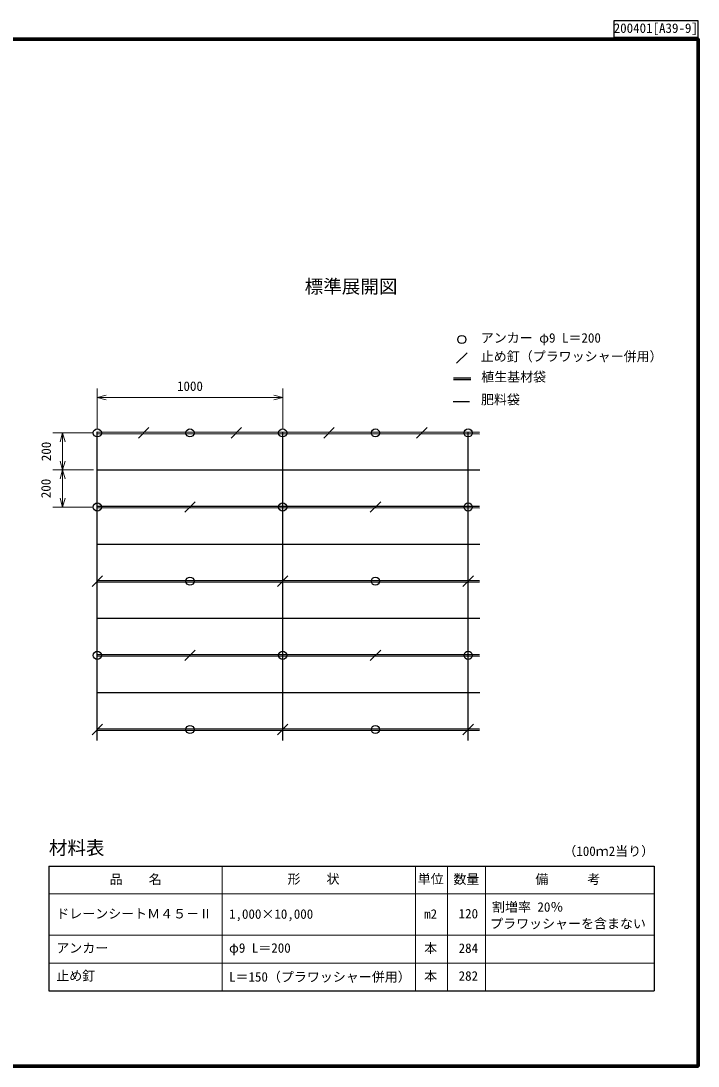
# Model space of a CAD drawing. Units: millimetres, scale not verified. Extents: x 200 to 8200, y 200 to 5838.
# Drawn here: x 4549 to 8200, y 200 to 5838 of the extents above; entities that cross this region are included whole.
import ezdxf
from ezdxf.enums import TextEntityAlignment as Align

# ---------------------------------------------------------------- set-up
doc = ezdxf.new("R2010")
doc.units = ezdxf.units.MM
doc.header["$LTSCALE"] = 20
for name, color, linetype, lineweight in [('C-DOC', 3, 'Continuous', 25), ('C-MTR-FRAM', 5, 'Continuous', 25), ('C-MTR-LINE', 5, 'Continuous', 13), ('C-STR', 7, 'Continuous', 25), ('C-STR-DIM', 1, 'Continuous', 13), ('C-STR-TXT', 7, 'Continuous', 25), ('C-TTL', 2, 'Continuous', 70)]:
    doc.layers.add(name, color=color, linetype=linetype, lineweight=lineweight)
for name, color, linetype in [('C-MTR', 5, 'Continuous'), ('C-MTR-TXT', 5, 'Continuous'), ('C-TTL-TXT', 7, 'Continuous')]:
    doc.layers.add(name, color=color, linetype=linetype)
doc.styles.add('ＭＳ ゴシック', font='')
doc.styles.get('ＭＳ ゴシック').set_extended_font_data('MS Gothic')

msp = doc.modelspace()

# ---------------------------------------------------------------- linework, layer by layer
at = {"layer": 'C-DOC'}
for p, q in [((8200, 5838), (7745, 5838)), ((7745, 5838), (7745, 5750)), ((8200, 5750), (8200, 5838)), ((7745, 5750), (8200, 5750))]:
    msp.add_line(p, q, dxfattribs=at)
at = {"layer": 'C-MTR-FRAM'}
for p, q in [((4699.23, 1278.33), (4699.23, 606.1)), ((4699.23, 1278.33), (7963.43, 1278.33)), ((7963.43, 1278.33), (7963.43, 606.1)), ((4699.23, 606.1), (7963.43, 606.1))]:
    msp.add_line(p, q, dxfattribs=at)
at = {"layer": 'C-MTR-LINE'}
for p, q in [((5633.23, 1278.33), (5633.23, 606.1)), ((6675.6, 1278.33), (6675.6, 606.1)), ((6849.6, 1278.33), (6849.6, 606.1)), ((7053.6, 1278.33), (7053.6, 606.1)), ((4699.23, 1128.33), (7963.43, 1128.33)), ((4699.23, 906.1), (7963.43, 906.1)), ((4699.23, 756.1), (7963.43, 756.1))]:
    msp.add_line(p, q, dxfattribs=at)
at = {"layer": 'C-STR'}
for p, q in [((4960.27, 1955.65), (4960.27, 3620.65)), ((5181.99, 3587.37), (5238.55, 3643.94)), ((5681.99, 3587.37), (5738.55, 3643.94)), ((5960.27, 1955.65), (5960.27, 3620.16)), ((6181.99, 3587.37), (6238.55, 3643.94)), ((6681.99, 3587.37), (6738.55, 3643.94)), ((6960.27, 1955.65), (6960.27, 3619.67)), ((4960.27, 3415.65), (7023.27, 3415.65)), ((5431.98, 3187.37), (5488.55, 3243.94)), ((6431.98, 3187.37), (6488.55, 3243.94)), ((4960.27, 3015.65), (7023.27, 3015.65)), ((4931.98, 2787.37), (4988.55, 2843.94)), ((5931.98, 2787.37), (5988.55, 2843.94)), ((6931.98, 2787.37), (6988.55, 2843.94)), ((4960.27, 2615.65), (7023.27, 2615.65)), ((5431.98, 2387.37), (5488.55, 2443.94)), ((6431.98, 2387.37), (6488.55, 2443.94)), ((4960.27, 2215.65), (7023.27, 2215.65)), ((4931.98, 1987.37), (4988.55, 2043.94)), ((5931.98, 1987.37), (5988.55, 2043.94)), ((6931.98, 1987.37), (6988.55, 2043.94))]:
    msp.add_line(p, q, dxfattribs=at)
at = {"layer": 'C-STR', "color": 3}
for p, q in [((4960.27, 3620.65), (7021.27, 3619.65)), ((7021.27, 3609.65), (4960.27, 3610.65)), ((4960.27, 3220.65), (7021.27, 3219.65)), ((7021.27, 3209.65), (4960.27, 3210.65)), ((4960.27, 2820.65), (7021.27, 2819.65)), ((7021.27, 2809.65), (4960.27, 2810.65)), ((4960.27, 2420.65), (7021.27, 2419.65)), ((7021.27, 2409.65), (4960.27, 2410.65)), ((4960.27, 2020.65), (7021.27, 2019.65)), ((7021.27, 2009.65), (4960.27, 2010.65))]:
    msp.add_line(p, q, dxfattribs=at)
at = {"layer": 'C-STR'}
for centre in [(4960.27, 3615.65), (5460.27, 3615.65), (5960.27, 3615.65), (6460.27, 3615.65), (6960.27, 3615.65), (4960.27, 3215.65), (5960.27, 3215.65), (6960.27, 3215.65), (5460.27, 2815.65), (6460.27, 2815.65), (4960.27, 2415.65), (5960.27, 2415.65), (6960.27, 2415.65), (5460.27, 2015.65), (6460.27, 2015.65)]:
    msp.add_circle(centre, 22, dxfattribs=at)
at = {"layer": 'C-STR-DIM'}
for p, q in [((4960.27, 3635.65), (4960.27, 3855.65)), ((5960.27, 3635.65), (5960.27, 3855.65)), ((4960.27, 3806.65), (5008.57, 3819.59)), ((4960.27, 3806.65), (5008.57, 3793.71)), ((4960.27, 3806.65), (5960.27, 3806.65)), ((4960.27, 3795.65), (4960.27, 3766.65)), ((5960.27, 3806.65), (5911.97, 3819.59)), ((5960.27, 3806.65), (5911.97, 3793.71)), ((5960.27, 3795.65), (5960.27, 3766.65)), ((4940.27, 3615.65), (4720.27, 3615.65)), ((4773.66, 3615.65), (4760.72, 3567.36)), ((4773.66, 3615.65), (4786.6, 3567.36)), ((4773.66, 3415.65), (4773.66, 3615.65)), ((4773.66, 3415.65), (4760.72, 3463.95)), ((4773.66, 3415.65), (4786.6, 3463.95)), ((4940.27, 3415.65), (4720.27, 3415.65)), ((4773.66, 3415.65), (4760.72, 3367.36)), ((4773.66, 3215.65), (4773.66, 3415.65)), ((4773.66, 3415.65), (4786.6, 3367.36)), ((4940.27, 3215.65), (4720.27, 3215.65)), ((4773.66, 3215.65), (4760.72, 3263.95)), ((4773.66, 3215.65), (4786.6, 3263.95))]:
    msp.add_line(p, q, dxfattribs=at)
at = {"layer": 'C-STR-TXT'}
for p, q in [((6897.58, 3991.24), (6954.15, 4047.81)), ((6880.14, 3785.5), (6967.14, 3785.5))]:
    msp.add_line(p, q, dxfattribs=at)
at = {"layer": 'C-STR-TXT', "color": 3}
for p, q in [((6881.39, 3912.64), (6974.39, 3912.64)), ((6974.39, 3902.64), (6881.39, 3902.64))]:
    msp.add_line(p, q, dxfattribs=at)
at = {"layer": 'C-STR-TXT'}
msp.add_circle((6925.86, 4119.52), 22, dxfattribs=at)
at = {"layer": 'C-TTL'}
msp.add_lwpolyline([(200, 200), (8200, 200), (8200, 5740), (200, 5740)], close=True, dxfattribs=at)

# ---------------------------------------------------------------- texts
at = {"layer": 'C-DOC', "style": 'ＭＳ ゴシック'}
msp.add_text('200401[A39-9]', height=51.32, dxfattribs=at).set_placement((7745, 5758), align=Align.BOTTOM_LEFT)
at = {"layer": 'C-MTR', "style": 'ＭＳ ゴシック'}
msp.add_text('材料表', height=73.31, dxfattribs=at).set_placement((4699.23, 1318.33), align=Align.BOTTOM_LEFT)
at = {"layer": 'C-MTR-TXT', "style": 'ＭＳ ゴシック'}
for s, p in [('（100ｍ2当り）', (7473.43, 1318.33)), ('\u3000品\u3000\u3000名\u3000', (4957.46, 1166.33)), ('\u3000形\u3000\u3000状\u3000', (5916.6, 1168.33)), ('数量', (6880.6, 1167.33)), ('\u3000備\u3000\u3000\u3000考\u3000', (7252.79, 1167.44)), ('割増率 20％', (7088.84, 1017.33)), ('ドレーンシートＭ４５－Ⅱ', (4739.23, 981.18)), ('1,000×10,000', (5670.8, 979.18)), ('プラワッシャーを含まない', (7078.63, 927.52)), ('アンカー', (4739.23, 796.1)), ('φ9 L＝200', (5670.8, 796.1)), ('止め釘', (4739.23, 646.1)), ('L＝150（プラワッシャー併用）', (5670.8, 640.3))]:
    msp.add_text(s, height=51.32, dxfattribs=at).set_placement(p, align=Align.BOTTOM_LEFT)
for s, p in [('単位', (6757.91, 1168.33)), ('m2', (6757.91, 979.18)), ('120', (6961.24, 981.18)), ('本', (6757.91, 795.1)), ('284', (6961.24, 795.1)), ('本', (6757.91, 645.1)), ('282', (6961.24, 645.1))]:
    msp.add_text(s, height=51.32, dxfattribs=at).set_placement(p, align=Align.BOTTOM_CENTER)
at = {"layer": 'C-STR-DIM', "color": 7, "style": 'ＭＳ ゴシック'}
msp.add_text('1000', height=51.32, dxfattribs=at).set_placement((5390.27, 3826.65), align=Align.BOTTOM_LEFT)
for p in [(4725.77, 3463.15), (4724.27, 3263.53)]:
    msp.add_text('200', height=51.32, rotation=90, dxfattribs=at).set_placement(p, align=Align.BOTTOM_LEFT)
at = {"layer": 'C-STR-TXT', "style": 'ＭＳ ゴシック'}
for s, p in [('アンカー φ9 L＝200', (7028.39, 4087.02)), ('止め釘（プラワッシャー併用）', (7028.39, 3987.02)), ('植生基材袋', (7030.45, 3877.38)), ('肥料袋', (7029.28, 3754.3))]:
    msp.add_text(s, height=51.32, dxfattribs=at).set_placement(p, align=Align.BOTTOM_LEFT)
at = {"layer": 'C-TTL-TXT', "style": 'ＭＳ ゴシック'}
msp.add_text('標準展開図', height=73.31, dxfattribs=at).set_placement((6078.76, 4442.05), align=Align.TOP_LEFT)

doc.saveas('drawing.dxf')
